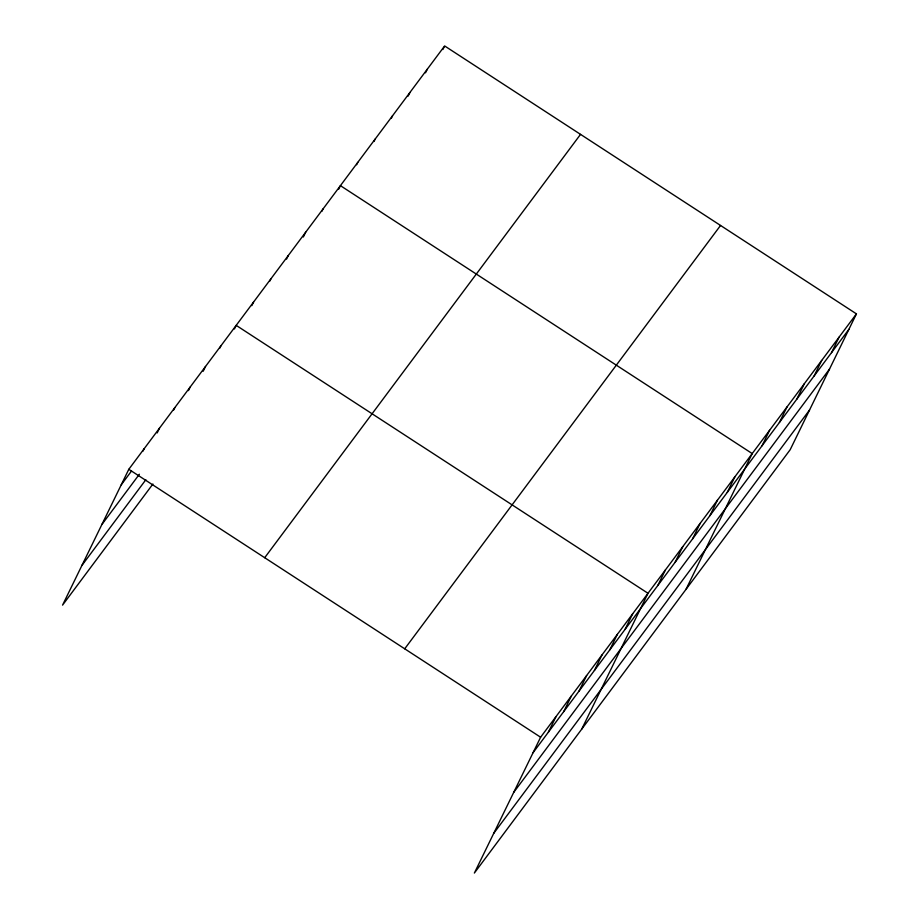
<?xml version="1.0" encoding="UTF-8"?>
<svg xmlns="http://www.w3.org/2000/svg" width="919" height="919" viewBox="0 0 919 919"><rect width="100%" height="100%" fill="white"/><g stroke="black" fill="none" stroke-linecap="round" stroke-linejoin="round"><path stroke-width="1.38" d="M856.439 313.873L540.613 737.222L474.365 873.05L790.191 449.701L856.439 313.873L444.635 45.95L128.809 469.299L62.561 605.127L152.899 484.037M142.985 451.114L144.145 448.736M157.16 432.929L159.492 428.174M173.668 409.989L174.828 407.611M188.429 390.621L190.164 387.048M203.179 371.253L205.511 366.486M219.687 348.301L220.847 345.923M234.448 328.933L236.183 325.36L647.998 593.283L581.75 729.112M251.817 305.648L253.564 302.075M269.761 281.168L270.933 278.79M286.556 259.078L288.302 255.505M303.35 236.987L305.671 232.22M321.88 211.324L323.04 208.935M338.663 189.222L340.409 185.649L752.224 453.584L685.976 589.412M356.618 164.754L357.778 162.364M373.987 141.469L375.147 139.091M391.356 118.183L392.516 115.805M408.151 96.093L409.897 92.52M425.52 72.808L427.266 69.235M442.889 49.523L444.049 47.145M548.402 732.144L555.961 716.659M563.738 711.582L571.296 696.097M579.085 691.019L586.632 675.534M594.421 670.456L601.979 654.971M609.768 649.894L617.315 634.409M625.104 629.331L632.651 613.846M657.809 585.483L665.367 569.998M675.178 562.198L682.737 546.713M692.558 538.925L700.106 523.428M709.928 515.639L717.475 500.143M727.297 492.354L734.844 476.858M762.035 445.784L769.594 430.299M779.404 422.499L786.963 407.014M796.773 399.214L804.332 383.728M814.142 375.928L821.701 360.443M831.523 352.643L839.07 337.158M121.251 484.784L131.474 471.079M101.883 524.496L139.378 474.227M81.929 565.415L145.845 479.729M264.706 557.707L580.532 134.369M404.716 648.803L720.542 225.465M533.066 752.707L848.892 329.358M513.687 792.419L829.524 369.082M493.733 833.338L809.559 409.989M128.809 469.299L540.613 737.222"/></g></svg>
